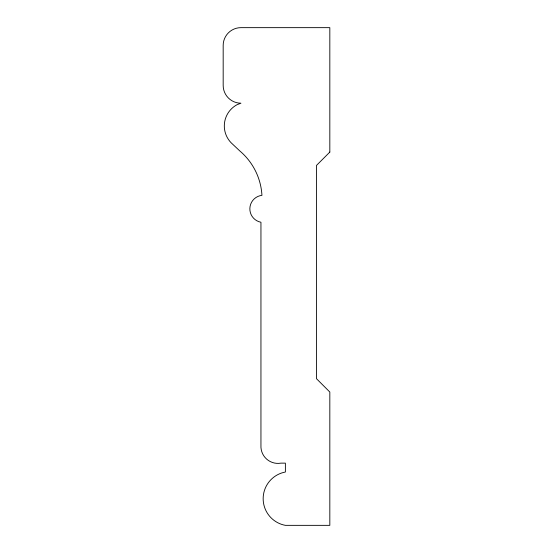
<?xml version="1.0" encoding="UTF-8"?>
<svg xmlns="http://www.w3.org/2000/svg" width="553" height="553" viewBox="0 0 553 553"><rect width="100%" height="100%" fill="white"/><g stroke="black" fill="none" stroke-linecap="round" stroke-linejoin="round"><path stroke-width="0.83" d="M329.823 152.075L316.496 165.409L316.496 378.708L329.823 392.036L329.823 525.35L285.389 525.35A27.104 27.104 0 0 1 285.389 472.027L285.389 463.138L280.945 463.138A17.039 17.039 0 0 1 260.947 445.365L260.947 222.237A13.604 13.604 0 0 1 261.942 195.347A62.8 62.8 0 0 0 239.802 150.941L232.599 144.16A24.118 24.118 0 0 1 237.043 104.704L240.949 103.197A17.772 17.772 0 0 1 223.177 85.418L223.177 45.422A17.772 17.772 0 0 1 240.949 27.65L329.823 27.65L329.823 152.075"/></g></svg>
